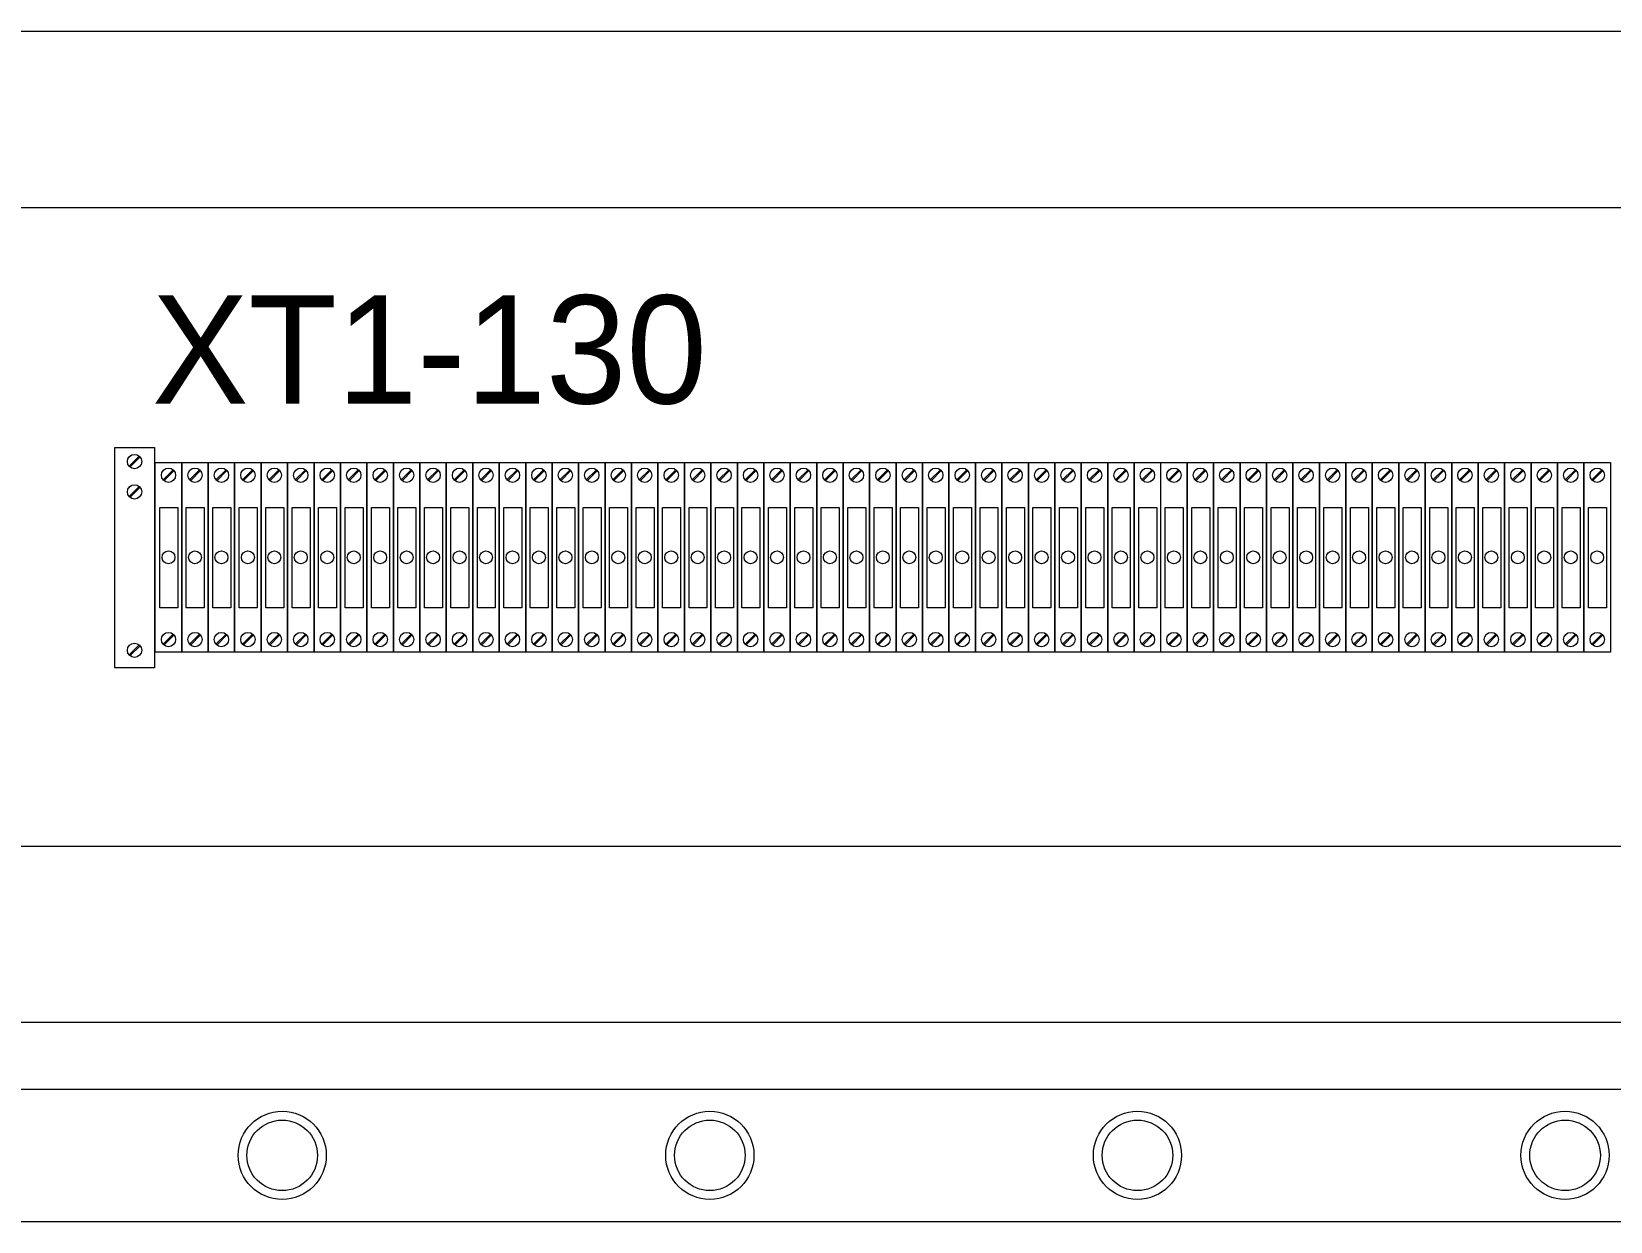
# Model space of a CAD drawing. Header units: millimetres. Extents: x 32626 to 72822, y 60047 to 123188.
# Drawn here: x 39104.4 to 39534.2, y 61212.8 to 61536.8 of the extents above; entities that cross this region are included whole.
import ezdxf

# ---------------------------------------------------------------- set-up
doc = ezdxf.new("R2010")
doc.units = ezdxf.units.MM
doc.header["$LTSCALE"] = 10
doc.layers.add('1轮廓实线层', color=7, linetype='Continuous', lineweight=18)
doc.layers.add('6文字层', color=3, linetype='Continuous', lineweight=18)
doc.styles.add('样式 1', font='SIMYOU.TTF', dxfattribs={"width": 0.75})

msp = doc.modelspace()

# ---------------------------------------------------------------- linework, layer by layer
at = {"layer": '1轮廓实线层'}
for p, q in [((40446.1, 61536.79), (39073.97, 61536.79)), ((40446.1, 61488.79), (39073.97, 61488.79)), ((39966.1, 61314.93), (39073.97, 61314.93)), ((40446.1, 61314.93), (39073.97, 61314.93)), ((40494.1, 61266.93), (39025.97, 61266.93)), ((39431.97, 61266.93), (39335.97, 61266.93)), ((38965.63, 61248.79), (40554.43, 61248.79)), ((38931.45, 61212.79), (40592.25, 61212.79))]:
    msp.add_line(p, q, dxfattribs=at)
at = {"layer": '1轮廓实线层', "lineweight": 13}
for p, q in [((39127.05, 61423.56), (39137.85, 61423.56)), ((39127.05, 61363.56), (39127.05, 61423.56)), ((39137.85, 61423.56), (39137.85, 61363.56)), ((39130.95, 61418.44), (39133.71, 61421.2)), ((39131.19, 61418.2), (39133.95, 61420.96)), ((39138.1, 61367.82), (39138.1, 61419.42)), ((39138.1, 61419.42), (39145.3, 61419.42)), ((39140.21, 61414.74), (39142.96, 61417.49)), ((39145.3, 61419.42), (39145.3, 61367.82)), ((39145.31, 61419.42), (39152.51, 61419.42)), ((39145.31, 61367.82), (39145.31, 61419.42)), ((39147.41, 61414.74), (39150.16, 61417.49)), ((39152.51, 61419.42), (39152.51, 61367.82)), ((39152.51, 61419.42), (39159.71, 61419.42)), ((39152.51, 61367.82), (39152.51, 61419.42)), ((39154.61, 61414.74), (39157.37, 61417.49)), ((39159.71, 61419.42), (39159.71, 61367.82)), ((39159.71, 61419.42), (39166.91, 61419.42)), ((39159.71, 61367.82), (39159.71, 61419.42)), ((39161.81, 61414.74), (39164.57, 61417.49)), ((39166.91, 61419.42), (39166.91, 61367.82)), ((39166.91, 61419.42), (39174.11, 61419.42)), ((39166.91, 61367.82), (39166.91, 61419.42)), ((39169.01, 61414.74), (39171.77, 61417.49)), ((39174.11, 61419.42), (39174.11, 61367.82)), ((39174.11, 61419.42), (39181.31, 61419.42)), ((39174.11, 61367.82), (39174.11, 61419.42)), ((39176.21, 61414.74), (39178.97, 61417.49)), ((39181.31, 61419.42), (39181.31, 61367.82)), ((39181.31, 61419.42), (39188.51, 61419.42)), ((39181.31, 61367.82), (39181.31, 61419.42)), ((39183.41, 61414.74), (39186.17, 61417.49)), ((39188.51, 61419.42), (39188.51, 61367.82)), ((39188.52, 61419.42), (39195.72, 61419.42)), ((39188.52, 61367.82), (39188.52, 61419.42)), ((39190.62, 61414.74), (39193.37, 61417.49)), ((39195.72, 61419.42), (39195.72, 61367.82)), ((39195.72, 61419.42), (39202.92, 61419.42)), ((39195.72, 61367.82), (39195.72, 61419.42)), ((39197.82, 61414.74), (39200.58, 61417.49)), ((39202.92, 61419.42), (39202.92, 61367.82)), ((39202.92, 61419.42), (39210.12, 61419.42)), ((39202.92, 61367.82), (39202.92, 61419.42)), ((39205.02, 61414.74), (39207.78, 61417.49)), ((39210.12, 61419.42), (39210.12, 61367.82)), ((39210.12, 61419.42), (39217.32, 61419.42)), ((39210.12, 61367.82), (39210.12, 61419.42)), ((39212.22, 61414.74), (39214.98, 61417.49)), ((39217.32, 61419.42), (39217.32, 61367.82)), ((39217.32, 61419.42), (39224.52, 61419.42)), ((39217.32, 61367.82), (39217.32, 61419.42)), ((39219.42, 61414.74), (39222.18, 61417.49)), ((39224.52, 61419.42), (39224.52, 61367.82)), ((39224.52, 61419.42), (39231.72, 61419.42)), ((39224.52, 61367.82), (39224.52, 61419.42)), ((39226.62, 61414.74), (39229.38, 61417.49)), ((39231.72, 61419.42), (39231.72, 61367.82)), ((39231.73, 61419.42), (39238.93, 61419.42)), ((39231.73, 61367.82), (39231.73, 61419.42)), ((39233.83, 61414.74), (39236.58, 61417.49)), ((39238.93, 61419.42), (39238.93, 61367.82)), ((39238.93, 61419.42), (39246.13, 61419.42)), ((39238.93, 61367.82), (39238.93, 61419.42)), ((39241.03, 61414.74), (39243.79, 61417.49)), ((39246.13, 61419.42), (39246.13, 61367.82)), ((39246.13, 61419.42), (39253.33, 61419.42)), ((39246.13, 61367.82), (39246.13, 61419.42)), ((39248.23, 61414.74), (39250.99, 61417.49)), ((39253.33, 61419.42), (39253.33, 61367.82)), ((39253.33, 61419.42), (39260.53, 61419.42)), ((39253.33, 61367.82), (39253.33, 61419.42)), ((39255.43, 61414.74), (39258.19, 61417.49)), ((39260.53, 61419.42), (39260.53, 61367.82)), ((39260.53, 61419.42), (39267.73, 61419.42)), ((39260.53, 61367.82), (39260.53, 61419.42)), ((39262.63, 61414.74), (39265.39, 61417.49)), ((39267.73, 61419.42), (39267.73, 61367.82)), ((39267.73, 61419.42), (39274.93, 61419.42)), ((39267.73, 61367.82), (39267.73, 61419.42)), ((39269.83, 61414.74), (39272.59, 61417.49)), ((39274.93, 61419.42), (39274.93, 61367.82)), ((39274.94, 61419.42), (39282.14, 61419.42)), ((39274.94, 61367.82), (39274.94, 61419.42)), ((39277.04, 61414.74), (39279.79, 61417.49)), ((39282.14, 61419.42), (39282.14, 61367.82)), ((39282.14, 61419.42), (39289.34, 61419.42)), ((39282.14, 61367.82), (39282.14, 61419.42)), ((39284.24, 61414.74), (39287, 61417.49)), ((39289.34, 61419.42), (39289.34, 61367.82)), ((39289.34, 61419.42), (39296.54, 61419.42)), ((39289.34, 61367.82), (39289.34, 61419.42)), ((39291.44, 61414.74), (39294.2, 61417.49)), ((39296.54, 61419.42), (39296.54, 61367.82)), ((39296.54, 61419.42), (39303.74, 61419.42)), ((39296.54, 61367.82), (39296.54, 61419.42)), ((39298.64, 61414.74), (39301.4, 61417.49)), ((39303.74, 61419.42), (39303.74, 61367.82)), ((39303.74, 61419.42), (39310.94, 61419.42)), ((39303.74, 61367.82), (39303.74, 61419.42)), ((39305.84, 61414.74), (39308.6, 61417.49)), ((39310.94, 61419.42), (39310.94, 61367.82)), ((39310.94, 61419.42), (39318.14, 61419.42)), ((39310.94, 61367.82), (39310.94, 61419.42)), ((39313.04, 61414.74), (39315.8, 61417.49)), ((39318.14, 61419.42), (39318.14, 61367.82)), ((39318.14, 61419.42), (39325.34, 61419.42)), ((39318.14, 61367.82), (39318.14, 61419.42)), ((39320.25, 61414.74), (39323, 61417.49)), ((39325.34, 61419.42), (39325.34, 61367.82)), ((39325.35, 61419.42), (39332.55, 61419.42)), ((39325.35, 61367.82), (39325.35, 61419.42)), ((39327.45, 61414.74), (39330.2, 61417.49)), ((39332.55, 61419.42), (39332.55, 61367.82)), ((39332.55, 61419.42), (39339.75, 61419.42)), ((39332.55, 61367.82), (39332.55, 61419.42)), ((39334.65, 61414.74), (39337.41, 61417.49)), ((39339.75, 61419.42), (39339.75, 61367.82)), ((39339.75, 61419.42), (39346.95, 61419.42)), ((39339.75, 61367.82), (39339.75, 61419.42)), ((39341.85, 61414.74), (39344.61, 61417.49)), ((39346.95, 61419.42), (39346.95, 61367.82)), ((39346.95, 61419.42), (39354.15, 61419.42)), ((39346.95, 61367.82), (39346.95, 61419.42)), ((39349.05, 61414.74), (39351.81, 61417.49)), ((39354.15, 61419.42), (39354.15, 61367.82)), ((39354.15, 61419.42), (39361.35, 61419.42)), ((39354.15, 61367.82), (39354.15, 61419.42)), ((39356.25, 61414.74), (39359.01, 61417.49)), ((39361.35, 61419.42), (39361.35, 61367.82)), ((39361.35, 61419.42), (39368.55, 61419.42)), ((39361.35, 61367.82), (39361.35, 61419.42)), ((39363.45, 61414.74), (39366.21, 61417.49)), ((39368.55, 61419.42), (39368.55, 61367.82)), ((39368.56, 61419.42), (39375.76, 61419.42)), ((39368.56, 61367.82), (39368.56, 61419.42)), ((39370.66, 61414.74), (39373.41, 61417.49)), ((39375.76, 61419.42), (39375.76, 61367.82)), ((39375.76, 61419.42), (39382.96, 61419.42)), ((39375.76, 61367.82), (39375.76, 61419.42)), ((39377.86, 61414.74), (39380.62, 61417.49)), ((39382.96, 61419.42), (39382.96, 61367.82)), ((39382.96, 61419.42), (39390.16, 61419.42)), ((39382.96, 61367.82), (39382.96, 61419.42)), ((39385.06, 61414.74), (39387.82, 61417.49)), ((39390.16, 61419.42), (39390.16, 61367.82)), ((39390.16, 61419.42), (39397.36, 61419.42)), ((39390.16, 61367.82), (39390.16, 61419.42)), ((39392.26, 61414.74), (39395.02, 61417.49)), ((39397.36, 61419.42), (39397.36, 61367.82)), ((39397.36, 61419.42), (39404.56, 61419.42)), ((39397.36, 61367.82), (39397.36, 61419.42)), ((39399.46, 61414.74), (39402.22, 61417.49)), ((39404.56, 61419.42), (39404.56, 61367.82)), ((39404.56, 61419.42), (39411.76, 61419.42)), ((39404.56, 61367.82), (39404.56, 61419.42)), ((39406.66, 61414.74), (39409.42, 61417.49)), ((39411.76, 61419.42), (39411.76, 61367.82)), ((39411.77, 61419.42), (39418.97, 61419.42)), ((39411.77, 61367.82), (39411.77, 61419.42)), ((39413.87, 61414.74), (39416.62, 61417.49)), ((39418.97, 61419.42), (39418.97, 61367.82)), ((39418.97, 61419.42), (39426.17, 61419.42)), ((39418.97, 61367.82), (39418.97, 61419.42)), ((39421.07, 61414.74), (39423.83, 61417.49)), ((39426.17, 61419.42), (39426.17, 61367.82)), ((39426.17, 61419.42), (39433.37, 61419.42)), ((39426.17, 61367.82), (39426.17, 61419.42)), ((39428.27, 61414.74), (39431.03, 61417.49)), ((39433.37, 61419.42), (39433.37, 61367.82)), ((39433.37, 61419.42), (39440.57, 61419.42)), ((39433.37, 61367.82), (39433.37, 61419.42)), ((39435.47, 61414.74), (39438.23, 61417.49)), ((39440.57, 61419.42), (39440.57, 61367.82)), ((39440.57, 61419.42), (39447.77, 61419.42)), ((39440.57, 61367.82), (39440.57, 61419.42)), ((39442.67, 61414.74), (39445.43, 61417.49)), ((39447.77, 61419.42), (39447.77, 61367.82)), ((39447.77, 61419.42), (39454.97, 61419.42)), ((39447.77, 61367.82), (39447.77, 61419.42)), ((39449.87, 61414.74), (39452.63, 61417.49)), ((39454.97, 61419.42), (39454.97, 61367.82)), ((39454.98, 61419.42), (39462.18, 61419.42)), ((39454.98, 61367.82), (39454.98, 61419.42)), ((39457.08, 61414.74), (39459.83, 61417.49)), ((39462.18, 61419.42), (39462.18, 61367.82)), ((39462.18, 61419.42), (39469.38, 61419.42)), ((39462.18, 61367.82), (39462.18, 61419.42)), ((39464.28, 61414.74), (39467.04, 61417.49)), ((39469.38, 61419.42), (39469.38, 61367.82)), ((39469.38, 61419.42), (39476.58, 61419.42)), ((39469.38, 61367.82), (39469.38, 61419.42)), ((39471.48, 61414.74), (39474.24, 61417.49)), ((39476.58, 61419.42), (39476.58, 61367.82)), ((39476.58, 61419.42), (39483.78, 61419.42)), ((39476.58, 61367.82), (39476.58, 61419.42)), ((39478.68, 61414.74), (39481.44, 61417.49)), ((39483.78, 61419.42), (39483.78, 61367.82)), ((39483.78, 61419.42), (39490.98, 61419.42)), ((39483.78, 61367.82), (39483.78, 61419.42)), ((39485.88, 61414.74), (39488.64, 61417.49)), ((39490.98, 61419.42), (39490.98, 61367.82)), ((39490.98, 61419.42), (39498.18, 61419.42)), ((39490.98, 61367.82), (39490.98, 61419.42)), ((39493.08, 61414.74), (39495.84, 61417.49)), ((39498.18, 61419.42), (39498.18, 61367.82)), ((39498.18, 61419.42), (39505.38, 61419.42)), ((39498.18, 61367.82), (39498.18, 61419.42)), ((39500.29, 61414.74), (39503.04, 61417.49)), ((39505.38, 61419.42), (39505.38, 61367.82)), ((39505.39, 61419.42), (39512.59, 61419.42)), ((39505.39, 61367.82), (39505.39, 61419.42)), ((39507.49, 61414.74), (39510.24, 61417.49)), ((39512.59, 61419.42), (39512.59, 61367.82)), ((39512.59, 61419.42), (39519.79, 61419.42)), ((39512.59, 61367.82), (39512.59, 61419.42)), ((39514.69, 61414.74), (39517.45, 61417.49)), ((39519.79, 61419.42), (39519.79, 61367.82)), ((39519.79, 61419.42), (39526.99, 61419.42)), ((39519.79, 61367.82), (39519.79, 61419.42)), ((39521.89, 61414.74), (39524.65, 61417.49)), ((39526.99, 61419.42), (39526.99, 61367.82)), ((39526.99, 61419.42), (39534.19, 61419.42)), ((39526.99, 61367.82), (39526.99, 61419.42)), ((39529.09, 61414.74), (39531.85, 61417.49)), ((39534.19, 61419.42), (39534.19, 61367.82)), ((39140.45, 61414.49), (39143.2, 61417.25)), ((39147.65, 61414.49), (39150.41, 61417.25)), ((39154.85, 61414.49), (39157.61, 61417.25)), ((39162.05, 61414.49), (39164.81, 61417.25)), ((39169.25, 61414.49), (39172.01, 61417.25)), ((39176.46, 61414.49), (39179.21, 61417.25)), ((39183.66, 61414.49), (39186.41, 61417.25)), ((39190.86, 61414.49), (39193.62, 61417.25)), ((39198.06, 61414.49), (39200.82, 61417.25)), ((39205.26, 61414.49), (39208.02, 61417.25)), ((39212.46, 61414.49), (39215.22, 61417.25)), ((39219.66, 61414.49), (39222.42, 61417.25)), ((39226.87, 61414.49), (39229.62, 61417.25)), ((39234.07, 61414.49), (39236.83, 61417.25)), ((39241.27, 61414.49), (39244.03, 61417.25)), ((39248.47, 61414.49), (39251.23, 61417.25)), ((39255.67, 61414.49), (39258.43, 61417.25)), ((39262.87, 61414.49), (39265.63, 61417.25)), ((39270.08, 61414.49), (39272.83, 61417.25)), ((39277.28, 61414.49), (39280.04, 61417.25)), ((39284.48, 61414.49), (39287.24, 61417.25)), ((39291.68, 61414.49), (39294.44, 61417.25)), ((39298.88, 61414.49), (39301.64, 61417.25)), ((39306.08, 61414.49), (39308.84, 61417.25)), ((39313.29, 61414.49), (39316.04, 61417.25)), ((39320.49, 61414.49), (39323.25, 61417.25)), ((39327.69, 61414.49), (39330.45, 61417.25)), ((39334.89, 61414.49), (39337.65, 61417.25)), ((39342.09, 61414.49), (39344.85, 61417.25)), ((39349.29, 61414.49), (39352.05, 61417.25)), ((39356.5, 61414.49), (39359.25, 61417.25)), ((39363.7, 61414.49), (39366.45, 61417.25)), ((39370.9, 61414.49), (39373.66, 61417.25)), ((39378.1, 61414.49), (39380.86, 61417.25)), ((39385.3, 61414.49), (39388.06, 61417.25)), ((39392.5, 61414.49), (39395.26, 61417.25)), ((39399.7, 61414.49), (39402.46, 61417.25)), ((39406.91, 61414.49), (39409.66, 61417.25)), ((39414.11, 61414.49), (39416.87, 61417.25)), ((39421.31, 61414.49), (39424.07, 61417.25)), ((39428.51, 61414.49), (39431.27, 61417.25)), ((39435.71, 61414.49), (39438.47, 61417.25)), ((39442.91, 61414.49), (39445.67, 61417.25)), ((39450.12, 61414.49), (39452.87, 61417.25)), ((39457.32, 61414.49), (39460.08, 61417.25)), ((39464.52, 61414.49), (39467.28, 61417.25)), ((39471.72, 61414.49), (39474.48, 61417.25)), ((39478.92, 61414.49), (39481.68, 61417.25)), ((39486.12, 61414.49), (39488.88, 61417.25)), ((39493.33, 61414.49), (39496.08, 61417.25)), ((39500.53, 61414.49), (39503.29, 61417.25)), ((39507.73, 61414.49), (39510.49, 61417.25)), ((39514.93, 61414.49), (39517.69, 61417.25)), ((39522.13, 61414.49), (39524.89, 61417.25)), ((39529.33, 61414.49), (39532.09, 61417.25)), ((39130.95, 61410.19), (39133.71, 61412.95)), ((39131.19, 61409.95), (39133.95, 61412.71)), ((39140.21, 61369.98), (39142.96, 61372.74)), ((39140.45, 61369.74), (39143.2, 61372.5)), ((39147.41, 61369.98), (39150.16, 61372.74)), ((39147.65, 61369.74), (39150.41, 61372.5)), ((39154.61, 61369.98), (39157.37, 61372.74)), ((39154.85, 61369.74), (39157.61, 61372.5)), ((39161.81, 61369.98), (39164.57, 61372.74)), ((39162.05, 61369.74), (39164.81, 61372.5)), ((39169.01, 61369.98), (39171.77, 61372.74)), ((39169.25, 61369.74), (39172.01, 61372.5)), ((39176.21, 61369.98), (39178.97, 61372.74)), ((39176.46, 61369.74), (39179.21, 61372.5)), ((39183.41, 61369.98), (39186.17, 61372.74)), ((39183.66, 61369.74), (39186.41, 61372.5)), ((39190.62, 61369.98), (39193.37, 61372.74)), ((39190.86, 61369.74), (39193.62, 61372.5)), ((39197.82, 61369.98), (39200.58, 61372.74)), ((39198.06, 61369.74), (39200.82, 61372.5)), ((39205.02, 61369.98), (39207.78, 61372.74)), ((39205.26, 61369.74), (39208.02, 61372.5)), ((39212.22, 61369.98), (39214.98, 61372.74)), ((39212.46, 61369.74), (39215.22, 61372.5)), ((39219.42, 61369.98), (39222.18, 61372.74)), ((39219.66, 61369.74), (39222.42, 61372.5)), ((39226.62, 61369.98), (39229.38, 61372.74)), ((39226.87, 61369.74), (39229.62, 61372.5)), ((39233.83, 61369.98), (39236.58, 61372.74)), ((39234.07, 61369.74), (39236.83, 61372.5)), ((39241.03, 61369.98), (39243.79, 61372.74)), ((39241.27, 61369.74), (39244.03, 61372.5)), ((39248.23, 61369.98), (39250.99, 61372.74)), ((39248.47, 61369.74), (39251.23, 61372.5)), ((39255.43, 61369.98), (39258.19, 61372.74)), ((39255.67, 61369.74), (39258.43, 61372.5)), ((39262.63, 61369.98), (39265.39, 61372.74)), ((39262.87, 61369.74), (39265.63, 61372.5)), ((39269.83, 61369.98), (39272.59, 61372.74)), ((39270.08, 61369.74), (39272.83, 61372.5)), ((39277.04, 61369.98), (39279.79, 61372.74)), ((39277.28, 61369.74), (39280.04, 61372.5)), ((39284.24, 61369.98), (39287, 61372.74)), ((39284.48, 61369.74), (39287.24, 61372.5)), ((39291.44, 61369.98), (39294.2, 61372.74)), ((39291.68, 61369.74), (39294.44, 61372.5)), ((39298.64, 61369.98), (39301.4, 61372.74)), ((39298.88, 61369.74), (39301.64, 61372.5)), ((39305.84, 61369.98), (39308.6, 61372.74)), ((39306.08, 61369.74), (39308.84, 61372.5)), ((39313.04, 61369.98), (39315.8, 61372.74)), ((39313.29, 61369.74), (39316.04, 61372.5)), ((39320.25, 61369.98), (39323, 61372.74)), ((39320.49, 61369.74), (39323.25, 61372.5)), ((39327.45, 61369.98), (39330.2, 61372.74)), ((39327.69, 61369.74), (39330.45, 61372.5)), ((39334.65, 61369.98), (39337.41, 61372.74)), ((39334.89, 61369.74), (39337.65, 61372.5)), ((39341.85, 61369.98), (39344.61, 61372.74)), ((39342.09, 61369.74), (39344.85, 61372.5)), ((39349.05, 61369.98), (39351.81, 61372.74)), ((39349.29, 61369.74), (39352.05, 61372.5)), ((39356.25, 61369.98), (39359.01, 61372.74)), ((39356.5, 61369.74), (39359.25, 61372.5)), ((39363.45, 61369.98), (39366.21, 61372.74)), ((39363.7, 61369.74), (39366.45, 61372.5)), ((39370.66, 61369.98), (39373.41, 61372.74)), ((39370.9, 61369.74), (39373.66, 61372.5)), ((39377.86, 61369.98), (39380.62, 61372.74)), ((39378.1, 61369.74), (39380.86, 61372.5)), ((39385.06, 61369.98), (39387.82, 61372.74)), ((39385.3, 61369.74), (39388.06, 61372.5)), ((39392.26, 61369.98), (39395.02, 61372.74)), ((39392.5, 61369.74), (39395.26, 61372.5)), ((39399.46, 61369.98), (39402.22, 61372.74)), ((39399.7, 61369.74), (39402.46, 61372.5)), ((39406.66, 61369.98), (39409.42, 61372.74)), ((39406.91, 61369.74), (39409.66, 61372.5)), ((39413.87, 61369.98), (39416.62, 61372.74)), ((39414.11, 61369.74), (39416.87, 61372.5)), ((39421.07, 61369.98), (39423.83, 61372.74)), ((39421.31, 61369.74), (39424.07, 61372.5)), ((39428.27, 61369.98), (39431.03, 61372.74)), ((39428.51, 61369.74), (39431.27, 61372.5)), ((39435.47, 61369.98), (39438.23, 61372.74)), ((39435.71, 61369.74), (39438.47, 61372.5)), ((39442.67, 61369.98), (39445.43, 61372.74)), ((39442.91, 61369.74), (39445.67, 61372.5)), ((39449.87, 61369.98), (39452.63, 61372.74)), ((39450.12, 61369.74), (39452.87, 61372.5)), ((39457.08, 61369.98), (39459.83, 61372.74)), ((39457.32, 61369.74), (39460.08, 61372.5)), ((39464.28, 61369.98), (39467.04, 61372.74)), ((39464.52, 61369.74), (39467.28, 61372.5)), ((39471.48, 61369.98), (39474.24, 61372.74)), ((39471.72, 61369.74), (39474.48, 61372.5)), ((39478.68, 61369.98), (39481.44, 61372.74)), ((39478.92, 61369.74), (39481.68, 61372.5)), ((39485.88, 61369.98), (39488.64, 61372.74)), ((39486.12, 61369.74), (39488.88, 61372.5)), ((39493.08, 61369.98), (39495.84, 61372.74)), ((39493.33, 61369.74), (39496.08, 61372.5)), ((39500.29, 61369.98), (39503.04, 61372.74)), ((39500.53, 61369.74), (39503.29, 61372.5)), ((39507.49, 61369.98), (39510.24, 61372.74)), ((39507.73, 61369.74), (39510.49, 61372.5)), ((39514.69, 61369.98), (39517.45, 61372.74)), ((39514.93, 61369.74), (39517.69, 61372.5)), ((39521.89, 61369.98), (39524.65, 61372.74)), ((39522.13, 61369.74), (39524.89, 61372.5)), ((39529.09, 61369.98), (39531.85, 61372.74)), ((39529.33, 61369.74), (39532.09, 61372.5)), ((39130.95, 61367.06), (39133.71, 61369.82)), ((39131.19, 61366.82), (39133.95, 61369.57)), ((39145.3, 61367.82), (39138.1, 61367.82)), ((39152.51, 61367.82), (39145.31, 61367.82)), ((39159.71, 61367.82), (39152.51, 61367.82)), ((39166.91, 61367.82), (39159.71, 61367.82)), ((39174.11, 61367.82), (39166.91, 61367.82)), ((39181.31, 61367.82), (39174.11, 61367.82)), ((39188.51, 61367.82), (39181.31, 61367.82)), ((39195.72, 61367.82), (39188.52, 61367.82)), ((39202.92, 61367.82), (39195.72, 61367.82)), ((39210.12, 61367.82), (39202.92, 61367.82)), ((39217.32, 61367.82), (39210.12, 61367.82)), ((39224.52, 61367.82), (39217.32, 61367.82)), ((39231.72, 61367.82), (39224.52, 61367.82)), ((39238.93, 61367.82), (39231.73, 61367.82)), ((39246.13, 61367.82), (39238.93, 61367.82)), ((39253.33, 61367.82), (39246.13, 61367.82)), ((39260.53, 61367.82), (39253.33, 61367.82)), ((39267.73, 61367.82), (39260.53, 61367.82)), ((39274.93, 61367.82), (39267.73, 61367.82)), ((39282.14, 61367.82), (39274.94, 61367.82)), ((39289.34, 61367.82), (39282.14, 61367.82)), ((39296.54, 61367.82), (39289.34, 61367.82)), ((39303.74, 61367.82), (39296.54, 61367.82)), ((39310.94, 61367.82), (39303.74, 61367.82)), ((39318.14, 61367.82), (39310.94, 61367.82)), ((39325.34, 61367.82), (39318.14, 61367.82)), ((39332.55, 61367.82), (39325.35, 61367.82)), ((39339.75, 61367.82), (39332.55, 61367.82)), ((39346.95, 61367.82), (39339.75, 61367.82)), ((39354.15, 61367.82), (39346.95, 61367.82)), ((39361.35, 61367.82), (39354.15, 61367.82)), ((39368.55, 61367.82), (39361.35, 61367.82)), ((39375.76, 61367.82), (39368.56, 61367.82)), ((39382.96, 61367.82), (39375.76, 61367.82)), ((39390.16, 61367.82), (39382.96, 61367.82)), ((39397.36, 61367.82), (39390.16, 61367.82)), ((39404.56, 61367.82), (39397.36, 61367.82)), ((39411.76, 61367.82), (39404.56, 61367.82)), ((39418.97, 61367.82), (39411.77, 61367.82)), ((39426.17, 61367.82), (39418.97, 61367.82)), ((39433.37, 61367.82), (39426.17, 61367.82)), ((39440.57, 61367.82), (39433.37, 61367.82)), ((39447.77, 61367.82), (39440.57, 61367.82)), ((39454.97, 61367.82), (39447.77, 61367.82)), ((39462.18, 61367.82), (39454.98, 61367.82)), ((39469.38, 61367.82), (39462.18, 61367.82)), ((39476.58, 61367.82), (39469.38, 61367.82)), ((39483.78, 61367.82), (39476.58, 61367.82)), ((39490.98, 61367.82), (39483.78, 61367.82)), ((39498.18, 61367.82), (39490.98, 61367.82)), ((39505.38, 61367.82), (39498.18, 61367.82)), ((39512.59, 61367.82), (39505.39, 61367.82)), ((39519.79, 61367.82), (39512.59, 61367.82)), ((39526.99, 61367.82), (39519.79, 61367.82)), ((39534.19, 61367.82), (39526.99, 61367.82)), ((39137.85, 61363.56), (39127.05, 61363.56))]:
    msp.add_line(p, q, dxfattribs=at)
for points in [[(39139.35, 61407.21), (39144.24, 61407.21), (39144.24, 61379.9), (39139.35, 61379.9)], [(39146.55, 61407.21), (39151.44, 61407.21), (39151.44, 61379.9), (39146.55, 61379.9)], [(39153.75, 61407.21), (39158.65, 61407.21), (39158.65, 61379.9), (39153.75, 61379.9)], [(39160.95, 61407.21), (39165.85, 61407.21), (39165.85, 61379.9), (39160.95, 61379.9)], [(39168.15, 61407.21), (39173.05, 61407.21), (39173.05, 61379.9), (39168.15, 61379.9)], [(39175.35, 61407.21), (39180.25, 61407.21), (39180.25, 61379.9), (39175.35, 61379.9)], [(39182.56, 61407.21), (39187.45, 61407.21), (39187.45, 61379.9), (39182.56, 61379.9)], [(39189.76, 61407.21), (39194.65, 61407.21), (39194.65, 61379.9), (39189.76, 61379.9)], [(39196.96, 61407.21), (39201.86, 61407.21), (39201.86, 61379.9), (39196.96, 61379.9)], [(39204.16, 61407.21), (39209.06, 61407.21), (39209.06, 61379.9), (39204.16, 61379.9)], [(39211.36, 61407.21), (39216.26, 61407.21), (39216.26, 61379.9), (39211.36, 61379.9)], [(39218.56, 61407.21), (39223.46, 61407.21), (39223.46, 61379.9), (39218.56, 61379.9)], [(39225.77, 61407.21), (39230.66, 61407.21), (39230.66, 61379.9), (39225.77, 61379.9)], [(39232.97, 61407.21), (39237.86, 61407.21), (39237.86, 61379.9), (39232.97, 61379.9)], [(39240.17, 61407.21), (39245.07, 61407.21), (39245.07, 61379.9), (39240.17, 61379.9)], [(39247.37, 61407.21), (39252.27, 61407.21), (39252.27, 61379.9), (39247.37, 61379.9)], [(39254.57, 61407.21), (39259.47, 61407.21), (39259.47, 61379.9), (39254.57, 61379.9)], [(39261.77, 61407.21), (39266.67, 61407.21), (39266.67, 61379.9), (39261.77, 61379.9)], [(39268.98, 61407.21), (39273.87, 61407.21), (39273.87, 61379.9), (39268.98, 61379.9)], [(39276.18, 61407.21), (39281.07, 61407.21), (39281.07, 61379.9), (39276.18, 61379.9)], [(39283.38, 61407.21), (39288.27, 61407.21), (39288.27, 61379.9), (39283.38, 61379.9)], [(39290.58, 61407.21), (39295.48, 61407.21), (39295.48, 61379.9), (39290.58, 61379.9)], [(39297.78, 61407.21), (39302.68, 61407.21), (39302.68, 61379.9), (39297.78, 61379.9)], [(39304.98, 61407.21), (39309.88, 61407.21), (39309.88, 61379.9), (39304.98, 61379.9)], [(39312.18, 61407.21), (39317.08, 61407.21), (39317.08, 61379.9), (39312.18, 61379.9)], [(39319.39, 61407.21), (39324.28, 61407.21), (39324.28, 61379.9), (39319.39, 61379.9)], [(39326.59, 61407.21), (39331.48, 61407.21), (39331.48, 61379.9), (39326.59, 61379.9)], [(39333.79, 61407.21), (39338.69, 61407.21), (39338.69, 61379.9), (39333.79, 61379.9)], [(39340.99, 61407.21), (39345.89, 61407.21), (39345.89, 61379.9), (39340.99, 61379.9)], [(39348.19, 61407.21), (39353.09, 61407.21), (39353.09, 61379.9), (39348.19, 61379.9)], [(39355.39, 61407.21), (39360.29, 61407.21), (39360.29, 61379.9), (39355.39, 61379.9)], [(39362.6, 61407.21), (39367.49, 61407.21), (39367.49, 61379.9), (39362.6, 61379.9)], [(39369.8, 61407.21), (39374.69, 61407.21), (39374.69, 61379.9), (39369.8, 61379.9)], [(39377, 61407.21), (39381.9, 61407.21), (39381.9, 61379.9), (39377, 61379.9)], [(39384.2, 61407.21), (39389.1, 61407.21), (39389.1, 61379.9), (39384.2, 61379.9)], [(39391.4, 61407.21), (39396.3, 61407.21), (39396.3, 61379.9), (39391.4, 61379.9)], [(39398.6, 61407.21), (39403.5, 61407.21), (39403.5, 61379.9), (39398.6, 61379.9)], [(39405.81, 61407.21), (39410.7, 61407.21), (39410.7, 61379.9), (39405.81, 61379.9)], [(39413.01, 61407.21), (39417.9, 61407.21), (39417.9, 61379.9), (39413.01, 61379.9)], [(39420.21, 61407.21), (39425.11, 61407.21), (39425.11, 61379.9), (39420.21, 61379.9)], [(39427.41, 61407.21), (39432.31, 61407.21), (39432.31, 61379.9), (39427.41, 61379.9)], [(39434.61, 61407.21), (39439.51, 61407.21), (39439.51, 61379.9), (39434.61, 61379.9)], [(39441.81, 61407.21), (39446.71, 61407.21), (39446.71, 61379.9), (39441.81, 61379.9)], [(39449.02, 61407.21), (39453.91, 61407.21), (39453.91, 61379.9), (39449.02, 61379.9)], [(39456.22, 61407.21), (39461.11, 61407.21), (39461.11, 61379.9), (39456.22, 61379.9)], [(39463.42, 61407.21), (39468.31, 61407.21), (39468.31, 61379.9), (39463.42, 61379.9)], [(39470.62, 61407.21), (39475.52, 61407.21), (39475.52, 61379.9), (39470.62, 61379.9)], [(39477.82, 61407.21), (39482.72, 61407.21), (39482.72, 61379.9), (39477.82, 61379.9)], [(39485.02, 61407.21), (39489.92, 61407.21), (39489.92, 61379.9), (39485.02, 61379.9)], [(39492.22, 61407.21), (39497.12, 61407.21), (39497.12, 61379.9), (39492.22, 61379.9)], [(39499.43, 61407.21), (39504.32, 61407.21), (39504.32, 61379.9), (39499.43, 61379.9)], [(39506.63, 61407.21), (39511.52, 61407.21), (39511.52, 61379.9), (39506.63, 61379.9)], [(39513.83, 61407.21), (39518.73, 61407.21), (39518.73, 61379.9), (39513.83, 61379.9)], [(39521.03, 61407.21), (39525.93, 61407.21), (39525.93, 61379.9), (39521.03, 61379.9)], [(39528.23, 61407.21), (39533.13, 61407.21), (39533.13, 61379.9), (39528.23, 61379.9)]]:
    msp.add_lwpolyline(points, close=True, dxfattribs=at)
for centre, radius in [((39132.45, 61419.7), 1.95), ((39141.7, 61415.99), 1.95), ((39148.91, 61415.99), 1.95), ((39156.11, 61415.99), 1.95), ((39163.31, 61415.99), 1.95), ((39170.51, 61415.99), 1.95), ((39177.71, 61415.99), 1.95), ((39184.91, 61415.99), 1.95), ((39192.12, 61415.99), 1.95), ((39199.32, 61415.99), 1.95), ((39206.52, 61415.99), 1.95), ((39213.72, 61415.99), 1.95), ((39220.92, 61415.99), 1.95), ((39228.12, 61415.99), 1.95), ((39235.33, 61415.99), 1.95), ((39242.53, 61415.99), 1.95), ((39249.73, 61415.99), 1.95), ((39256.93, 61415.99), 1.95), ((39264.13, 61415.99), 1.95), ((39271.33, 61415.99), 1.95), ((39278.54, 61415.99), 1.95), ((39285.74, 61415.99), 1.95), ((39292.94, 61415.99), 1.95), ((39300.14, 61415.99), 1.95), ((39307.34, 61415.99), 1.95), ((39314.54, 61415.99), 1.95), ((39321.74, 61415.99), 1.95), ((39328.95, 61415.99), 1.95), ((39336.15, 61415.99), 1.95), ((39343.35, 61415.99), 1.95), ((39350.55, 61415.99), 1.95), ((39357.75, 61415.99), 1.95), ((39364.95, 61415.99), 1.95), ((39372.16, 61415.99), 1.95), ((39379.36, 61415.99), 1.95), ((39386.56, 61415.99), 1.95), ((39393.76, 61415.99), 1.95), ((39400.96, 61415.99), 1.95), ((39408.16, 61415.99), 1.95), ((39415.37, 61415.99), 1.95), ((39422.57, 61415.99), 1.95), ((39429.77, 61415.99), 1.95), ((39436.97, 61415.99), 1.95), ((39444.17, 61415.99), 1.95), ((39451.37, 61415.99), 1.95), ((39458.58, 61415.99), 1.95), ((39465.78, 61415.99), 1.95), ((39472.98, 61415.99), 1.95), ((39480.18, 61415.99), 1.95), ((39487.38, 61415.99), 1.95), ((39494.58, 61415.99), 1.95), ((39501.78, 61415.99), 1.95), ((39508.99, 61415.99), 1.95), ((39516.19, 61415.99), 1.95), ((39523.39, 61415.99), 1.95), ((39530.59, 61415.99), 1.95), ((39132.45, 61411.45), 1.95), ((39141.7, 61393.62), 1.76), ((39148.91, 61393.62), 1.76), ((39156.11, 61393.62), 1.76), ((39163.31, 61393.62), 1.76), ((39170.51, 61393.62), 1.76), ((39177.71, 61393.62), 1.76), ((39184.91, 61393.62), 1.76), ((39192.12, 61393.62), 1.76), ((39199.32, 61393.62), 1.76), ((39206.52, 61393.62), 1.76), ((39213.72, 61393.62), 1.76), ((39220.92, 61393.62), 1.76), ((39228.12, 61393.62), 1.76), ((39235.33, 61393.62), 1.76), ((39242.53, 61393.62), 1.76), ((39249.73, 61393.62), 1.76), ((39256.93, 61393.62), 1.76), ((39264.13, 61393.62), 1.76), ((39271.33, 61393.62), 1.76), ((39278.54, 61393.62), 1.76), ((39285.74, 61393.62), 1.76), ((39292.94, 61393.62), 1.76), ((39300.14, 61393.62), 1.76), ((39307.34, 61393.62), 1.76), ((39314.54, 61393.62), 1.76), ((39321.74, 61393.62), 1.76), ((39328.95, 61393.62), 1.76), ((39336.15, 61393.62), 1.76), ((39343.35, 61393.62), 1.76), ((39350.55, 61393.62), 1.76), ((39357.75, 61393.62), 1.76), ((39364.95, 61393.62), 1.76), ((39372.16, 61393.62), 1.76), ((39379.36, 61393.62), 1.76), ((39386.56, 61393.62), 1.76), ((39393.76, 61393.62), 1.76), ((39400.96, 61393.62), 1.76), ((39408.16, 61393.62), 1.76), ((39415.37, 61393.62), 1.76), ((39422.57, 61393.62), 1.76), ((39429.77, 61393.62), 1.76), ((39436.97, 61393.62), 1.76), ((39444.17, 61393.62), 1.76), ((39451.37, 61393.62), 1.76), ((39458.58, 61393.62), 1.76), ((39465.78, 61393.62), 1.76), ((39472.98, 61393.62), 1.76), ((39480.18, 61393.62), 1.76), ((39487.38, 61393.62), 1.76), ((39494.58, 61393.62), 1.76), ((39501.78, 61393.62), 1.76), ((39508.99, 61393.62), 1.76), ((39516.19, 61393.62), 1.76), ((39523.39, 61393.62), 1.76), ((39530.59, 61393.62), 1.76), ((39132.45, 61368.32), 1.95), ((39141.7, 61371.24), 1.95), ((39148.91, 61371.24), 1.95), ((39156.11, 61371.24), 1.95), ((39163.31, 61371.24), 1.95), ((39170.51, 61371.24), 1.95), ((39177.71, 61371.24), 1.95), ((39184.91, 61371.24), 1.95), ((39192.12, 61371.24), 1.95), ((39199.32, 61371.24), 1.95), ((39206.52, 61371.24), 1.95), ((39213.72, 61371.24), 1.95), ((39220.92, 61371.24), 1.95), ((39228.12, 61371.24), 1.95), ((39235.33, 61371.24), 1.95), ((39242.53, 61371.24), 1.95), ((39249.73, 61371.24), 1.95), ((39256.93, 61371.24), 1.95), ((39264.13, 61371.24), 1.95), ((39271.33, 61371.24), 1.95), ((39278.54, 61371.24), 1.95), ((39285.74, 61371.24), 1.95), ((39292.94, 61371.24), 1.95), ((39300.14, 61371.24), 1.95), ((39307.34, 61371.24), 1.95), ((39314.54, 61371.24), 1.95), ((39321.74, 61371.24), 1.95), ((39328.95, 61371.24), 1.95), ((39336.15, 61371.24), 1.95), ((39343.35, 61371.24), 1.95), ((39350.55, 61371.24), 1.95), ((39357.75, 61371.24), 1.95), ((39364.95, 61371.24), 1.95), ((39372.16, 61371.24), 1.95), ((39379.36, 61371.24), 1.95), ((39386.56, 61371.24), 1.95), ((39393.76, 61371.24), 1.95), ((39400.96, 61371.24), 1.95), ((39408.16, 61371.24), 1.95), ((39415.37, 61371.24), 1.95), ((39422.57, 61371.24), 1.95), ((39429.77, 61371.24), 1.95), ((39436.97, 61371.24), 1.95), ((39444.17, 61371.24), 1.95), ((39451.37, 61371.24), 1.95), ((39458.58, 61371.24), 1.95), ((39465.78, 61371.24), 1.95), ((39472.98, 61371.24), 1.95), ((39480.18, 61371.24), 1.95), ((39487.38, 61371.24), 1.95), ((39494.58, 61371.24), 1.95), ((39501.78, 61371.24), 1.95), ((39508.99, 61371.24), 1.95), ((39516.19, 61371.24), 1.95), ((39523.39, 61371.24), 1.95), ((39530.59, 61371.24), 1.95)]:
    msp.add_circle(centre, radius, dxfattribs=at)
at = {"layer": '1轮廓实线层'}
for centre, radius in [((39172.65, 61230.79), 12), ((39289.05, 61230.79), 12), ((39405.45, 61230.79), 12), ((39521.85, 61230.79), 12), ((39172.65, 61230.79), 9.6), ((39289.05, 61230.79), 9.6), ((39405.45, 61230.79), 9.6), ((39521.85, 61230.79), 9.6)]:
    msp.add_circle(centre, radius, dxfattribs=at)

# ---------------------------------------------------------------- texts
at = {"layer": '6文字层', "style": '样式 1'}
msp.add_text('XT1-130', height=29.45, dxfattribs=at).set_placement((39137.21, 61435.51))

doc.saveas('drawing.dxf')
